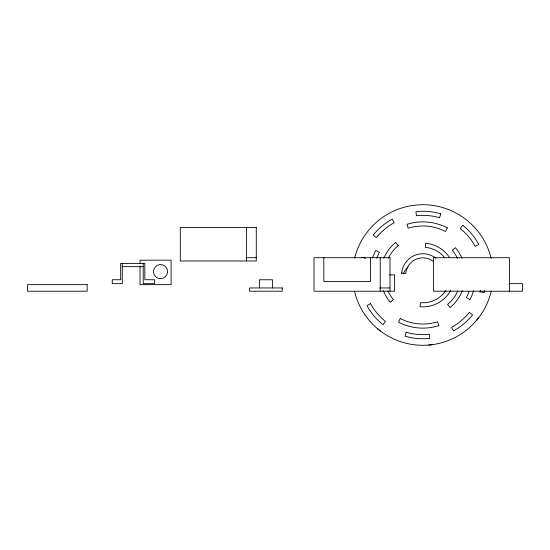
<?xml version="1.0" encoding="UTF-8"?>
<svg xmlns="http://www.w3.org/2000/svg" width="550" height="550" viewBox="0 0 550 550"><rect width="100%" height="100%" fill="white"/><g stroke="black" fill="none" stroke-linecap="round" stroke-linejoin="round"><path stroke-width="0.82" d="M401.651 273.845L401.775 272.442A21.244 21.244 0 0 1 435.999 258.301M480.054 291.981L480.48 290.4M361.625 257.324L365.619 258.294M403.322 273.811L404.759 270.793L407.969 266.956M469.741 299.984L470.938 297.598A53.116 53.116 0 0 0 473.591 290.757M476.493 320.423L478.796 317.556M395.787 242.254L394.041 243.781A42.494 42.494 0 0 0 383.838 258.204M398.612 245.218L396.956 246.654A38.411 38.411 0 0 0 388.272 258.314M370.569 303.669L366.987 305.635L368.218 307.808A63.738 63.738 0 0 0 382.209 324.087L382.965 324.686L385.44 321.454A59.654 59.654 0 0 1 371.724 305.704L370.246 303.098M428.663 345.036L432.321 344.637M246.036 257.709L256.286 257.709M122.292 266.661L143.213 266.661M389.579 274.869L394.625 274.869L394.625 291.211L314.016 291.211L314.016 257.709L390.019 257.709L390.019 291.211M509.424 283.663L522.5 283.663L522.5 291.211L433.428 291.211L433.428 257.709L509.424 257.709L509.424 291.211M379.768 287.946L390.019 287.946M401.713 273.144L405.776 273.501A17.16 17.16 0 0 1 433.675 261.669M480.129 291.706L484.11 292.676A63.738 63.738 0 0 0 484.708 290.441M469.968 299.537L466.338 297.646L466.929 296.512A49.032 49.032 0 0 0 468.937 291.789M377.444 328.625L380.311 330.928M395.567 242.447L398.2 245.575M380.208 257.709L380.208 291.211M370.404 257.709L370.404 281.407L323.826 281.407L323.826 257.709M272.477 287.946L272.477 279.771L259.407 279.771L259.407 287.946M246.476 227.473L246.476 260.975M143.213 263.395L143.213 283.663L154.653 283.663L154.653 279.737L144.849 279.737L144.849 263.395L120.663 263.395L120.663 279.737L112.262 279.737L112.262 283.663L122.292 283.663L122.292 263.395M140.044 263.567L140.044 260.157L171.098 260.157L171.098 284.673L140.044 284.673L140.044 266.076M491.274 291.129A70.276 70.276 0 0 1 354.599 291.686M354.64 258.156A70.276 70.276 0 0 1 491.136 258.314M445.954 290.462A27.782 27.782 0 0 1 420.441 302.679L420.083 306.735L420.558 306.783A31.872 31.872 0 0 0 450.739 290.462M444.709 257.826A27.782 27.782 0 0 0 425.301 247.321L425.659 243.265L426.133 243.299A31.872 31.872 0 0 1 449.687 257.785M457.772 291.026A38.411 38.411 0 0 1 448.786 303.346L447.542 304.425L450.161 307.553L450.835 306.996A42.494 42.494 0 0 0 462.344 290.723M387.901 290.888A38.411 38.411 0 0 0 392.411 298.396L393.449 299.668L390.314 302.301L389.043 300.712A42.494 42.494 0 0 1 383.357 290.634M457.531 258.452A38.411 38.411 0 0 0 453.331 251.604L452.293 250.333L455.421 247.706L455.984 248.373A42.494 42.494 0 0 1 461.938 258.294M376.798 258.211A49.032 49.032 0 0 1 378.806 253.488L379.397 252.354L375.774 250.463L375.382 251.199A53.116 53.116 0 0 0 372.556 257.971M406.161 332.255L405.02 336.174L406.684 336.648A63.738 63.738 0 0 0 428.058 338.532L429.784 338.346L429.344 334.283L427.384 334.482A59.654 59.654 0 0 1 406.608 332.393L406.161 332.255M440.722 213.826L439.574 217.752L437.683 217.216A59.654 59.654 0 0 0 416.859 215.648L416.391 215.71L415.951 211.654L417.677 211.468A63.738 63.738 0 0 1 439.058 213.352L440.722 213.826M400.221 318.471L398.475 322.183A53.116 53.116 0 0 0 437.388 326.095L438.824 325.648L437.594 321.75L436.37 322.135A49.032 49.032 0 0 1 401.362 319.062L400.221 318.471M447.404 227.906L445.514 231.529L444.379 230.938A49.032 49.032 0 0 0 409.372 227.865L408.141 228.25L407.076 224.283A53.116 53.116 0 0 1 446.071 227.219L447.404 227.906M469.37 312.345L468.848 313.012A59.654 59.654 0 0 1 452.932 326.528L451.536 327.291L453.502 330.88L454.348 330.426A63.738 63.738 0 0 0 470.958 316.834L472.56 314.903L469.37 312.345M462.77 225.314L460.212 228.504L461.45 229.501A59.654 59.654 0 0 1 474.767 245.589L475.166 246.331L478.754 244.365L477.517 242.192A63.738 63.738 0 0 0 463.526 225.913L462.77 225.314M377.864 235.847L376.365 237.655L373.182 235.097L374.777 233.166A63.738 63.738 0 0 1 391.387 219.574L392.232 219.12L394.109 222.736A59.654 59.654 0 0 0 377.864 235.847M256.286 227.473L180.283 227.473L180.283 260.975L256.286 260.975L256.286 227.473M87.154 284.673L27.5 284.673L27.5 291.211L87.154 291.211L87.154 284.673M282.267 287.946L249.617 287.946L249.617 291.211L282.267 291.211L282.267 287.946M156.447 277.317A7.026 7.026 0 0 0 167.53 272.284A7.026 7.026 0 0 0 157.63 265.196A7.026 7.026 0 0 0 156.447 277.317"/></g></svg>
